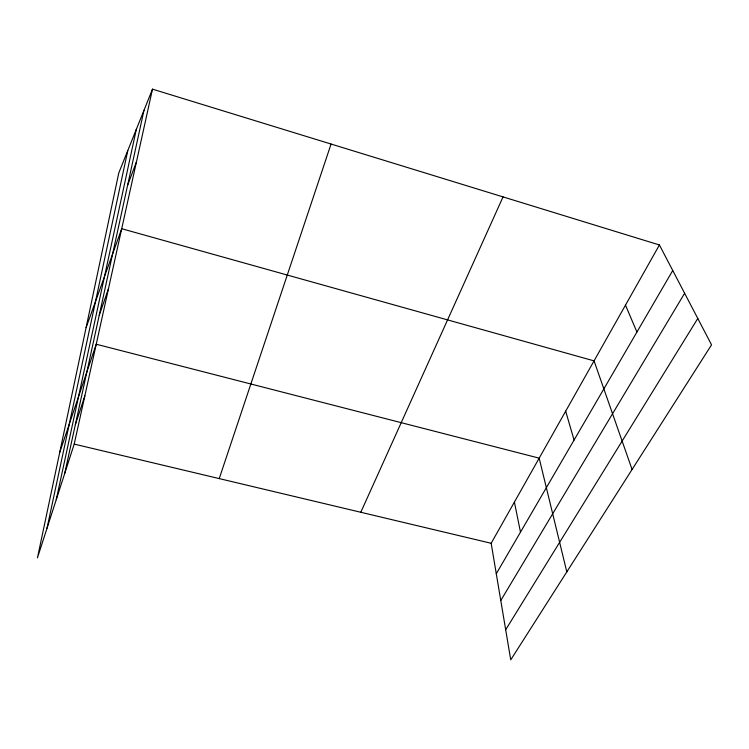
<?xml version="1.0" encoding="UTF-8"?>
<svg xmlns="http://www.w3.org/2000/svg" width="749" height="749" viewBox="0 0 749 749"><rect width="100%" height="100%" fill="white"/><g stroke="black" fill="none" stroke-linecap="round" stroke-linejoin="round"><path stroke-width="1.12" d="M47.009 528.251L127.789 150.549M56.25 499.667L136.327 129.315M64.667 473.602L143.977 110.3M152.487 89.15L118.782 172.953L37.45 557.846L74.207 444.101L152.487 89.15L659.42 244.97L711.55 344.83L510.734 659.85L491.166 543.278L659.42 244.97M75.349 424.674L84.834 395.912M219.232 478.602L331.067 144.042M59.742 452.368L96.228 344.222L539.177 458.154L566.806 571.88M99.224 315.32L108.493 288.646M86.088 327.659L121.703 228.717L594.051 360.878L632.081 469.501M127.611 185.284L136.449 161.859M360.803 512.269L503.047 196.903M496.278 573.753L672.742 270.501M500.772 600.529L684.633 293.262M505.678 629.759L697.787 318.465M74.207 444.101L491.166 543.278M625.481 305.133L636.931 332.041M565.673 411.192L574.08 440.056M514.404 502.092L520.489 532.164"/></g></svg>
